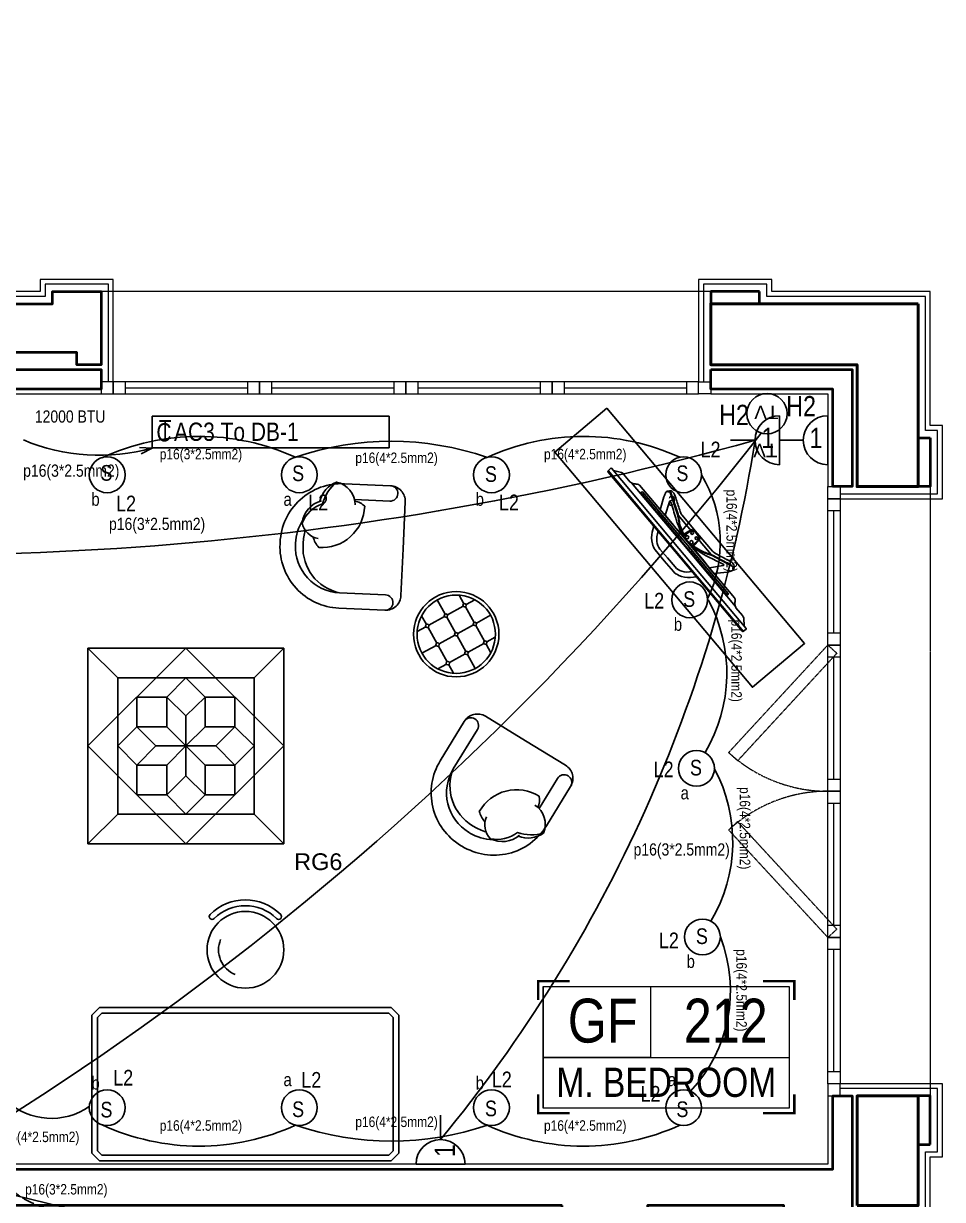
# Model space of a CAD drawing. Header units: inches. Extents: x 23642 to 146359, y -5490 to 33031.
# Drawn here: x 39964 to 44271, y 23675 to 29189 of the extents above; entities that cross this region are included whole.
import ezdxf
from ezdxf.enums import TextEntityAlignment as Align

# ---------------------------------------------------------------- set-up
doc = ezdxf.new("R2010")
doc.units = ezdxf.units.IN
doc.header["$LTSCALE"] = 5
doc.header["$MEASUREMENT"] = 0
doc.linetypes.add('ACAD_ISO02W100', pattern=[15, 12, -3])
doc.linetypes.add('Hidden (½x)', pattern=[0.1875, 0.125, -0.0625])
for name, color, linetype, lineweight in [('00-glass', 140, 'Continuous', 15), ('00-marble', 105, 'Continuous', 20), ('00-PLASTER', 103, 'Continuous', 15), ('00-structure', 7, 'Continuous', 50), ('00-wall15-20', 30, 'Continuous', 40), ('00_Annotation', 231, 'Continuous', 15), ('_att-Text', 241, 'Continuous', 20), ('_hidden', 253, 'Hidden (½x)', 9)]:
    doc.layers.add(name, color=color, linetype=linetype, lineweight=lineweight)
for name, color, linetype in [('1lowpower', 4, 'Continuous'), ('dwgmodels.com', 250, 'Continuous'), ('furn', 7, 'Continuous'), ('Lighting', 3, 'Continuous'), ('LowPower', 4, 'Continuous'), ('Power', 2, 'Continuous')]:
    doc.layers.add(name, color=color, linetype=linetype)
doc.styles.add('ROMANS', font='')
doc.styles.get("Standard").update_dxf_attribs({"font": 'arial.ttf'})
doc.styles.add('STYLE5', font='', dxfattribs={"height": 20})
doc.styles.get('ROMANS').set_extended_font_data('Arial Narrow')
doc.styles.get('STYLE5').set_extended_font_data('Arial Narrow')

# ---------------------------------------------------------------- blocks, each defined once
blk = doc.blocks.new('ROOM TAG')
at = {"layer": '00_Annotation', "lineweight": 25, "const_width": 10}
for points in [[(-332.6, 312.4), (-461.2, 312.4), (-461.2, 235.1)], [(460.5, 312.4), (589.1, 312.4), (589.1, 235.1)], [(-332.6, -229.2), (-461.2, -229.2), (-461.2, -152)], [(460.5, -229.2), (589.1, -229.2), (589.1, -152)]]:
    blk.add_lwpolyline(points, dxfattribs=at)
at = {"layer": '00_Annotation'}
blk.add_lwpolyline([(-440.2, 291.4), (568.1, 291.4), (568.1, -208.2), (-440.2, -208.2)], close=True, dxfattribs=at)
blk.add_lwpolyline([(-440.2, 291.4), (-440.2, -208.2)], dxfattribs=at)
at = {"layer": '_att-Text', "transparency": 33554687}
for points in [[(-440.2, 291.4), (568.1, 291.4)], [(-440.2, 0), (568.1, 0)]]:
    blk.add_lwpolyline(points, dxfattribs=at)
blk.add_lwpolyline([(-440.2, 291.4), (0, 291.4), (0, 0), (-440.2, 0)], close=True, dxfattribs=at)
at = {"layer": '00_Annotation', "style": 'STYLE5'}
for tag, height, p in [('FL', 180, (-196.6, 150.8)), ('#', 180, (307.8, 150.8)), ('NAME', 120, (64, -102.2))]:
    blk.add_attdef(tag, text='', height=height, dxfattribs=at).set_placement(p, align=Align.MIDDLE_CENTER)
blk = doc.blocks.new('tv table23')
at = {"color": 0}
blk.add_lwpolyline([(0, -900), (400, -900), (400, 900), (0, 900), (0, -900)], dxfattribs=at)
blk = doc.blocks.new('LG-55-la6208-4 top')
at = {"layer": 'dwgmodels.com', "color": 0}
for p, q in [((0, 0), (-138.7, 0)), ((0, 0), (138.7, 0)), ((0, -105.1), (-473.1, -105.1)), ((0, -77), (-432.2, -77)), ((0, -88.9), (-389, -88.9)), ((0, -77), (432.2, -77)), ((0, -88.9), (389, -88.9)), ((0, -105.1), (473.1, -105.1)), ((0, -163.3), (-615.7, -163.3)), ((0, -139.6), (-613.4, -139.6)), ((0, -168.4), (-609.1, -168.4)), ((0, -139.6), (613.4, -139.6)), ((0, -163.3), (615.7, -163.3)), ((0, -168.4), (609.1, -168.4))]:
    blk.add_line(p, q, dxfattribs=at)
for points in [[(-138.7, 0, -0.087489), (-151.2, 2.2, -0.012567), (-220.6, 29.4, 0.010337), (-257.8, 44.2, 0.091985), (-266.1, 45.7, 0.050664), (-280.5, 44.1, 0.157379), (-293.2, 36.8), (-299.8, 25.2, 0.203619), (-301.2, 14.3)], [(-301.2, 14.3, 0.03963), (-288.8, -11.9), (-243.8, -77)], [(-299.8, 25.2), (-296, 29.8, -0.176327), (-288.3, 34.3, -0.124023), (-276.2, 33.4), (-156.5, -14.9, -0.043017), (-145.8, -20.3, 0.007168), (-118.8, -36.5, 0.035791), (-87.7, -51.7, 0.053078), (-44.9, -63.9), (-37.6, -64.3)], [(-297.4, 23.2), (-293.5, 27.7, -0.176327), (-287.8, 31.1, -0.122846), (-277.3, 30.3), (-157.7, -17.9, -0.043017), (-147.5, -23.1, 0.007168), (-120.4, -39.3, 0.035791), (-88.9, -54.7, 0.053299), (-45.3, -67.1), (-37.8, -67.6)], [(-43.6, -74.3), (-43.6, -70.4), (-59.4, -67.6, -0.030959), (-103.2, -57.1, -0.025373), (-132.2, -46.5, -0.003627), (-147.7, -39.8, 0.002957), (-237.1, -1.1, 0.075709), (-241.6, 0, 0.421822), (-244.1, -2, 0.125069), (-243.4, -6.3), (-201.6, -76.1)], [(299.8, 25.2), (296, 29.8, 0.176327), (288.3, 34.3, 0.124023), (276.2, 33.4), (156.5, -14.9, 0.043017), (145.8, -20.3, -0.007168), (118.8, -36.5, -0.035791), (87.7, -51.7, -0.053078), (44.9, -63.9), (37.6, -64.3)], [(297.4, 23.2), (293.5, 27.7, 0.176327), (287.8, 31.1, 0.122846), (277.3, 30.3), (157.7, -17.9, 0.043017), (147.5, -23.1, -0.007168), (120.4, -39.3, -0.035791), (88.9, -54.7, -0.053299), (45.3, -67.1), (37.8, -67.6)], [(43.6, -74.3), (43.6, -70.4), (59.4, -67.6, 0.030959), (103.2, -57.1, 0.025373), (132.2, -46.5, 0.003627), (147.7, -39.8, -0.002957), (237.1, -1.1, -0.075709), (241.6, 0, -0.421822), (244.1, -2, -0.125069), (243.4, -6.3), (201.6, -76.1)], [(138.7, 0, 0.087489), (151.2, 2.2, 0.012567), (220.6, 29.4, -0.010337), (257.8, 44.2, -0.091985), (266.1, 45.7, -0.050664), (280.5, 44.1, -0.157379), (293.2, 36.8), (299.8, 25.2, -0.203619), (301.2, 14.3)], [(301.2, 14.3, -0.03963), (288.8, -11.9), (243.8, -77)], [(-38.2, -14.8, -0.048999), (-41.7, -16.8, -0.126237), (-48.4, -18), (-149.8, -18)], [(-44.9, -63.9), (-39.2, -18.7, -0.06881), (-38.2, -14.8, -0.311157), (-16.5, -1), (0, -1)], [(0, -5.1), (-16.5, -5.1, 0.176327), (-26.9, -8.9, 0.18738), (-35.6, -27.2), (-38.2, -74.3)], [(44.9, -63.9), (39.2, -18.7, 0.06881), (38.2, -14.8, 0.311157), (16.5, -1), (0, -1)], [(0, -5.1), (16.5, -5.1, -0.176327), (26.9, -8.9, -0.18738), (35.6, -27.2), (38.2, -74.3)], [(38.2, -14.8, 0.048999), (41.7, -16.8, 0.126237), (48.4, -18), (149.8, -18)], [(-432.2, -77, 0.185144), (-445.6, -83.7, -0.014846), (-454.5, -92.9, -0.123556), (-479.5, -107.3, -0.051646), (-480.8, -107.6), (-541.6, -107.6, 0.115088), (-556, -110.9), (-595.3, -139.6)], [(-389, -88.9), (-391.6, -91.1, 0.150292), (-393.2, -95.6), (-393.2, -102.2), (0, -102.2)], [(389, -88.9), (391.6, -91.1, -0.150292), (393.2, -95.6), (393.2, -102.2), (0, -102.2)], [(432.2, -77, -0.185144), (445.6, -83.7, 0.014846), (454.5, -92.9, 0.123556), (479.5, -107.3, 0.051646), (480.8, -107.6), (541.6, -107.6, -0.115088), (556, -110.9), (595.3, -139.6)], [(-193.2, -168.4), (-173.6, -197.4, 0.052137), (-173.6, -197.4, 0.127134), (-120.7, -241.3, 0.092146), (-83.2, -251.3, 0.038202)], [(0, -226.9), (-68.6, -226.9, -0.149981), (-113.6, -213.1, -0.12639), (-153.1, -168.4, 0.883679)], [(0, -226.9), (68.6, -226.9, 0.149981), (113.6, -213.1, 0.12639), (153.1, -168.4, -0.883679)], [(193.2, -168.4), (173.6, -197.4, -0.052137), (173.6, -197.4, -0.127134), (120.7, -241.3, -0.092146), (83.2, -251.3, -0.038202)]]:
    blk.add_lwpolyline(points, format="xyb", dxfattribs=at)
for points in [[(-387.1, -102.2), (-387.1, -98), (-388.8, -98), (-388.8, -102.2)], [(-381, -102.2), (-381, -98), (-382.7, -98), (-382.7, -102.2)], [(-374.8, -102.2), (-374.8, -98), (-376.5, -98), (-376.5, -102.2)], [(-368.7, -102.2), (-368.7, -98), (-370.4, -98), (-370.4, -102.2)], [(-362.6, -102.2), (-362.6, -98), (-364.3, -98), (-364.3, -102.2)], [(-356.4, -102.2), (-356.4, -98), (-358.1, -98), (-358.1, -102.2)], [(-350.3, -102.2), (-350.3, -98), (-352, -98), (-352, -102.2)], [(-344.2, -102.2), (-344.2, -98), (-345.9, -98), (-345.9, -102.2)], [(-338, -102.2), (-338, -98), (-339.7, -98), (-339.7, -102.2)], [(-331.9, -102.2), (-331.9, -98), (-333.6, -98), (-333.6, -102.2)], [(-325.8, -102.2), (-325.8, -98), (-327.5, -98), (-327.5, -102.2)], [(-319.6, -102.2), (-319.6, -98), (-321.3, -98), (-321.3, -102.2)], [(-313.5, -102.2), (-313.5, -98), (-315.2, -98), (-315.2, -102.2)], [(-307.4, -102.2), (-307.4, -98), (-309.1, -98), (-309.1, -102.2)], [(-301.2, -102.2), (-301.2, -98), (-302.9, -98), (-302.9, -102.2)], [(-295.1, -102.2), (-295.1, -98), (-296.8, -98), (-296.8, -102.2)], [(-289, -102.2), (-289, -98), (-290.7, -98), (-290.7, -102.2)], [(-282.8, -102.2), (-282.8, -98), (-284.5, -98), (-284.5, -102.2)], [(-276.7, -102.2), (-276.7, -98), (-278.4, -98), (-278.4, -102.2)], [(-270.5, -102.2), (-270.5, -98), (-272.3, -98), (-272.3, -102.2)], [(-264.4, -102.2), (-264.4, -98), (-266.1, -98), (-266.1, -102.2)], [(-258.3, -102.2), (-258.3, -98), (-260, -98), (-260, -102.2)], [(-252.1, -102.2), (-252.1, -98), (-253.9, -98), (-253.9, -102.2)], [(-246, -102.2), (-246, -98), (-247.7, -98), (-247.7, -102.2)], [(-239.9, -102.2), (-239.9, -98), (-241.6, -98), (-241.6, -102.2)], [(-233.7, -102.2), (-233.7, -98), (-235.5, -98), (-235.5, -102.2)], [(-227.6, -102.2), (-227.6, -98), (-229.3, -98), (-229.3, -102.2)], [(-221.5, -102.2), (-221.5, -98), (-223.2, -98), (-223.2, -102.2)], [(-215.3, -102.2), (-215.3, -98), (-217.1, -98), (-217.1, -102.2)], [(-209.2, -102.2), (-209.2, -98), (-210.9, -98), (-210.9, -102.2)], [(-203.1, -102.2), (-203.1, -98), (-204.8, -98), (-204.8, -102.2)], [(-196.9, -102.2), (-196.9, -98), (-198.6, -98), (-198.6, -102.2)], [(-190.8, -102.2), (-190.8, -98), (-192.5, -98), (-192.5, -102.2)], [(-184.7, -102.2), (-184.7, -98), (-186.4, -98), (-186.4, -102.2)], [(-178.5, -102.2), (-178.5, -98), (-180.2, -98), (-180.2, -102.2)], [(-172.4, -102.2), (-172.4, -98), (-174.1, -98), (-174.1, -102.2)], [(-166.3, -102.2), (-166.3, -98), (-168, -98), (-168, -102.2)], [(-160.1, -102.2), (-160.1, -98), (-161.8, -98), (-161.8, -102.2)], [(-154, -102.2), (-154, -98), (-155.7, -98), (-155.7, -102.2)], [(-147.9, -102.2), (-147.9, -98), (-149.6, -98), (-149.6, -102.2)], [(-141.7, -102.2), (-141.7, -98), (-143.4, -98), (-143.4, -102.2)], [(-135.6, -102.2), (-135.6, -98), (-137.3, -98), (-137.3, -102.2)], [(-129.5, -102.2), (-129.5, -98), (-131.2, -98), (-131.2, -102.2)], [(-123.3, -102.2), (-123.3, -98), (-125, -98), (-125, -102.2)], [(-117.2, -102.2), (-117.2, -98), (-118.9, -98), (-118.9, -102.2)], [(-111.1, -102.2), (-111.1, -98), (-112.8, -98), (-112.8, -102.2)], [(-104.9, -102.2), (-104.9, -98), (-106.6, -98), (-106.6, -102.2)], [(-98.8, -102.2), (-98.8, -98), (-100.5, -98), (-100.5, -102.2)], [(-92.7, -102.2), (-92.7, -98), (-94.4, -98), (-94.4, -102.2)], [(-86.5, -102.2), (-86.5, -98), (-88.2, -98), (-88.2, -102.2)], [(-80.4, -102.2), (-80.4, -98), (-82.1, -98), (-82.1, -102.2)], [(-74.3, -102.2), (-74.3, -98), (-76, -98), (-76, -102.2)], [(-68.1, -102.2), (-68.1, -98), (-69.8, -98), (-69.8, -102.2)], [(-62, -102.2), (-62, -98), (-63.7, -98), (-63.7, -102.2)], [(-55.9, -102.2), (-55.9, -98), (-57.6, -98), (-57.6, -102.2)], [(-49.7, -102.2), (-49.7, -98), (-51.4, -98), (-51.4, -102.2)], [(-43.6, -102.2), (-43.6, -98), (-45.3, -98), (-45.3, -102.2)], [(-37.5, -102.2), (-37.5, -98), (-39.2, -98), (-39.2, -102.2)], [(-31.3, -102.2), (-31.3, -98), (-33, -98), (-33, -102.2)], [(31.3, -102.2), (31.3, -98), (33, -98), (33, -102.2)], [(37.5, -102.2), (37.5, -98), (39.2, -98), (39.2, -102.2)], [(43.6, -102.2), (43.6, -98), (45.3, -98), (45.3, -102.2)], [(49.7, -102.2), (49.7, -98), (51.4, -98), (51.4, -102.2)], [(55.9, -102.2), (55.9, -98), (57.6, -98), (57.6, -102.2)], [(62, -102.2), (62, -98), (63.7, -98), (63.7, -102.2)], [(68.1, -102.2), (68.1, -98), (69.8, -98), (69.8, -102.2)], [(74.3, -102.2), (74.3, -98), (76, -98), (76, -102.2)], [(80.4, -102.2), (80.4, -98), (82.1, -98), (82.1, -102.2)], [(86.5, -102.2), (86.5, -98), (88.2, -98), (88.2, -102.2)], [(92.7, -102.2), (92.7, -98), (94.4, -98), (94.4, -102.2)], [(98.8, -102.2), (98.8, -98), (100.5, -98), (100.5, -102.2)], [(104.9, -102.2), (104.9, -98), (106.6, -98), (106.6, -102.2)], [(111.1, -102.2), (111.1, -98), (112.8, -98), (112.8, -102.2)], [(117.2, -102.2), (117.2, -98), (118.9, -98), (118.9, -102.2)], [(123.3, -102.2), (123.3, -98), (125, -98), (125, -102.2)], [(129.5, -102.2), (129.5, -98), (131.2, -98), (131.2, -102.2)], [(135.6, -102.2), (135.6, -98), (137.3, -98), (137.3, -102.2)], [(141.7, -102.2), (141.7, -98), (143.4, -98), (143.4, -102.2)], [(147.9, -102.2), (147.9, -98), (149.6, -98), (149.6, -102.2)], [(154, -102.2), (154, -98), (155.7, -98), (155.7, -102.2)], [(160.1, -102.2), (160.1, -98), (161.8, -98), (161.8, -102.2)], [(166.3, -102.2), (166.3, -98), (168, -98), (168, -102.2)], [(172.4, -102.2), (172.4, -98), (174.1, -98), (174.1, -102.2)], [(178.5, -102.2), (178.5, -98), (180.2, -98), (180.2, -102.2)], [(184.7, -102.2), (184.7, -98), (186.4, -98), (186.4, -102.2)], [(190.8, -102.2), (190.8, -98), (192.5, -98), (192.5, -102.2)], [(196.9, -102.2), (196.9, -98), (198.6, -98), (198.6, -102.2)], [(203.1, -102.2), (203.1, -98), (204.8, -98), (204.8, -102.2)], [(209.2, -102.2), (209.2, -98), (210.9, -98), (210.9, -102.2)], [(215.3, -102.2), (215.3, -98), (217.1, -98), (217.1, -102.2)], [(221.5, -102.2), (221.5, -98), (223.2, -98), (223.2, -102.2)], [(227.6, -102.2), (227.6, -98), (229.3, -98), (229.3, -102.2)], [(233.7, -102.2), (233.7, -98), (235.5, -98), (235.5, -102.2)], [(239.9, -102.2), (239.9, -98), (241.6, -98), (241.6, -102.2)], [(246, -102.2), (246, -98), (247.7, -98), (247.7, -102.2)], [(252.1, -102.2), (252.1, -98), (253.9, -98), (253.9, -102.2)], [(258.3, -102.2), (258.3, -98), (260, -98), (260, -102.2)], [(264.4, -102.2), (264.4, -98), (266.1, -98), (266.1, -102.2)], [(270.5, -102.2), (270.5, -98), (272.3, -98), (272.3, -102.2)], [(276.7, -102.2), (276.7, -98), (278.4, -98), (278.4, -102.2)], [(282.8, -102.2), (282.8, -98), (284.5, -98), (284.5, -102.2)], [(289, -102.2), (289, -98), (290.7, -98), (290.7, -102.2)], [(295.1, -102.2), (295.1, -98), (296.8, -98), (296.8, -102.2)], [(301.2, -102.2), (301.2, -98), (302.9, -98), (302.9, -102.2)], [(307.4, -102.2), (307.4, -98), (309.1, -98), (309.1, -102.2)], [(313.5, -102.2), (313.5, -98), (315.2, -98), (315.2, -102.2)], [(319.6, -102.2), (319.6, -98), (321.3, -98), (321.3, -102.2)], [(325.8, -102.2), (325.8, -98), (327.5, -98), (327.5, -102.2)], [(331.9, -102.2), (331.9, -98), (333.6, -98), (333.6, -102.2)], [(338, -102.2), (338, -98), (339.7, -98), (339.7, -102.2)], [(344.2, -102.2), (344.2, -98), (345.9, -98), (345.9, -102.2)], [(350.3, -102.2), (350.3, -98), (352, -98), (352, -102.2)], [(356.4, -102.2), (356.4, -98), (358.1, -98), (358.1, -102.2)], [(362.6, -102.2), (362.6, -98), (364.3, -98), (364.3, -102.2)], [(368.7, -102.2), (368.7, -98), (370.4, -98), (370.4, -102.2)], [(374.8, -102.2), (374.8, -98), (376.5, -98), (376.5, -102.2)], [(381, -102.2), (381, -98), (382.7, -98), (382.7, -102.2)], [(387.1, -102.2), (387.1, -98), (388.8, -98), (388.8, -102.2)], [(-615.9, -142.1), (-615.9, -161.6)], [(615.9, -142.1), (615.9, -161.6)], [(-83.2, -251.3), (0, -251.3)], [(83.2, -251.3), (0, -251.3)]]:
    blk.add_lwpolyline(points, dxfattribs=at)
for centre, radius in [((-19.7, -60.8), 9.83), ((-19.7, -22.3), 8.15), ((19.7, -60.8), 9.83), ((19.7, -22.3), 8.15)]:
    blk.add_circle(centre, radius, dxfattribs=at)
for centre, radius, start, end in [((-17.1, -9243.4), 9169.1, 89.89295, 91.41678), ((17.1, -9243.4), 9169.1, 88.58322, 90.10705), ((-613.4, -142.1), 2.56, 90, 180), ((-609.1, -161.6), 6.82, 180, 270), ((609.1, -161.6), 6.82, 270, 0), ((613.4, -142.1), 2.56, 0, 90)]:
    blk.add_arc(centre, radius, start, end, dxfattribs=at)
blk = doc.blocks.new('tv t2')
at = {"color": 0}
blk.add_blockref('tv table23', (0, 0), dxfattribs=at)
at = {"color": 0, "rotation": 90}
blk.add_blockref('LG-55-la6208-4 top', (66.3, 0), dxfattribs=at)
blk = doc.blocks.new('TA188')
for p, q in [((-180, 3808), (430, 3198)), ((1820, 3808), (-180, 1808)), ((-180, 3808), (-180, 3308)), ((320, 3808), (-180, 3808)), ((-180, 3609), (-180, 3308)), ((820, 3808), (320, 3808)), ((621, 3808), (320, 3808)), ((1320, 3808), (820, 3808)), ((820, 3808), (820, 3808)), ((1820, 3808), (1320, 3808)), ((1621, 3808), (1320, 3808)), ((3820, 1808), (1820, 3808)), ((2320, 3808), (1820, 3808)), ((2820, 3808), (2320, 3808)), ((2621, 3808), (2320, 3808)), ((3320, 3808), (2820, 3808)), ((2820, 3808), (2820, 3808)), ((3820, 3808), (3210, 3198)), ((3621, 3808), (3320, 3808)), ((3820, 3808), (3320, 3808)), ((3820, 3308), (3820, 3808)), ((-180, 3308), (-180, 2808)), ((430, 3198), (430, 1808)), ((430, 3198), (1820, 3198)), ((1820, 3198), (1430, 2808)), ((2210, 2808), (1820, 3198)), ((3210, 3198), (1820, 3198)), ((1820, 3198), (1820, 3198)), ((3210, 3198), (3210, 1808)), ((3820, 2808), (3820, 3308)), ((3820, 3008), (3820, 3308)), ((-180, 2808), (-180, 2308)), ((-180, 2808), (-180, 2808)), ((820, 2808), (820, 2198)), ((820, 2808), (1430, 2808)), ((1430, 2808), (1820, 2421)), ((1430, 2808), (1430, 2198)), ((2210, 2808), (1820, 2421)), ((2820, 2808), (2210, 2808)), ((2210, 2808), (2210, 2198)), ((2820, 2808), (2820, 2198)), ((3820, 2308), (3820, 2808)), ((3820, 2808), (3820, 2808)), ((-180, 2609), (-180, 2308)), ((1820, 2421), (1820, 2308)), ((1820, 2421), (1820, 2308)), ((1820, 2308), (1820, 2421)), ((-180, 2308), (-180, 1808)), ((820, 2198), (430, 1808)), ((820, 2198), (1207, 1808)), ((820, 2198), (1430, 2198)), ((1430, 2198), (1820, 1808)), ((1820, 2308), (1820, 1808)), ((1820, 1808), (1820, 2308)), ((1820, 2008), (1820, 2308)), ((2210, 2198), (1820, 1808)), ((2820, 2198), (2210, 2198)), ((2820, 2198), (2433, 1808)), ((3210, 1808), (2820, 2198)), ((3820, 1808), (3820, 2308)), ((3820, 2008), (3820, 2308)), ((-180, 1808), (-180, 1308)), ((-180, 1808), (1820, -192)), ((430, 418), (430, 1808)), ((430, 1808), (430, 1808)), ((430, 1808), (820, 1418)), ((820, 1418), (1207, 1808)), ((1320, 1808), (1207, 1808)), ((1207, 1808), (1320, 1808)), ((1207, 1808), (1320, 1808)), ((1621, 1808), (1320, 1808)), ((1820, 1808), (1320, 1808)), ((1320, 1808), (1820, 1808)), ((1430, 1418), (1820, 1808)), ((1820, 1308), (1820, 1808)), ((1820, -192), (3820, 1808)), ((2210, 1418), (1820, 1808)), ((1820, 1808), (1820, 1308)), ((2320, 1808), (1820, 1808)), ((1820, 1808), (2320, 1808)), ((2020, 1808), (2320, 1808)), ((2433, 1808), (2320, 1808)), ((2433, 1808), (2320, 1808)), ((2320, 1808), (2433, 1808)), ((2820, 1418), (2433, 1808)), ((2820, 1418), (3210, 1808)), ((3210, 418), (3210, 1808)), ((3210, 1808), (3210, 1808)), ((3820, 1308), (3820, 1808)), ((-180, 1609), (-180, 1308)), ((1820, 1609), (1820, 1308)), ((-180, 1308), (-180, 808)), ((820, 808), (820, 1418)), ((820, 1418), (1430, 1418)), ((1430, 808), (1430, 1418)), ((1820, 1196), (1820, 1308)), ((1820, 1196), (1820, 1308)), ((1820, 1308), (1820, 1196)), ((2210, 808), (2210, 1418)), ((2820, 1418), (2210, 1418)), ((2820, 808), (2820, 1418)), ((3820, 808), (3820, 1308)), ((3820, 1008), (3820, 1308)), ((1430, 808), (1820, 1196)), ((2210, 808), (1820, 1196)), ((-180, 808), (-180, 308)), ((-180, 808), (-180, 808)), ((820, 808), (1430, 808)), ((1430, 808), (1820, 418)), ((1820, 418), (2210, 808)), ((2820, 808), (2210, 808)), ((3820, 308), (3820, 808)), ((3820, 808), (3820, 808)), ((-180, 609), (-180, 308)), ((-180, -192), (430, 418)), ((-180, 308), (-180, -192)), ((430, 418), (1820, 418)), ((3210, 418), (1820, 418)), ((1820, 418), (1820, 418)), ((3820, -192), (3210, 418)), ((3820, 8), (3820, 308)), ((3820, -192), (3820, 308)), ((-180, -192), (320, -192)), ((20, -192), (320, -192)), ((320, -192), (820, -192)), ((820, -192), (1320, -192)), ((820, -192), (820, -192)), ((1020, -192), (1320, -192)), ((1320, -192), (1820, -192)), ((1820, -192), (2320, -192)), ((2020, -192), (2320, -192)), ((2320, -192), (2820, -192)), ((2820, -192), (3320, -192)), ((2820, -192), (2820, -192)), ((3020, -192), (3320, -192)), ((3320, -192), (3820, -192))]:
    blk.add_line(p, q)
blk = doc.blocks.new('A$C557123C3')
at = {"layer": 'Power'}
for p, q in [((230.3, 230.3), (0, 230.3)), ((115.1, 115.1), (115.1, 0))]:
    blk.add_line(p, q, dxfattribs=at)
blk.add_arc((115.1, 230.3), 115.1, 180, 0, dxfattribs=at)
blk = doc.blocks.new('33434')
at = {"layer": '1lowpower', "ltscale": 20}
blk.add_circle((-112113.6, 43557.9), 94.7, dxfattribs=at)
for p in [(-112105.7, 43730.8), (-112110.4, 43551.6)]:
    blk.add_text('TV', height=63.12, dxfattribs=at).set_placement(p, align=Align.MIDDLE)

msp = doc.modelspace()

# ---------------------------------------------------------------- linework, layer by layer
at = {"color": 0, "ltscale": 0.03}
for p, q in [((41939.73361, 26419.98835), (41903.17373, 26486.266)), ((42027.29534, 26468.28889), (42005.03487, 26508.64383)), ((42078.51926, 26487.40847), (42038.16433, 26465.148)), ((42024.15445, 26457.41991), (41950.60259, 26416.84745)), ((42075.59589, 26380.72716), (42035.02343, 26454.27901)), ((42152.74252, 26414.14614), (42086.46487, 26377.58626)), ((41849.03098, 26360.81882), (41808.67605, 26338.55835)), ((41852.17187, 26371.6878), (41829.91141, 26412.04274)), ((41936.59271, 26409.11936), (41863.04086, 26368.54691)), ((41988.03415, 26332.42661), (41947.4617, 26405.97847)), ((42072.45499, 26369.85817), (41998.90314, 26329.28572)), ((42123.89643, 26293.16542), (42083.32398, 26366.71728)), ((41900.47242, 26284.12607), (41859.89996, 26357.67792)), ((41984.89326, 26321.55763), (41911.3414, 26280.98517)), ((42036.3347, 26244.86488), (41995.76224, 26318.41673)), ((42175.12035, 26312.285), (42134.76542, 26290.02453)), ((41897.33152, 26273.25708), (41831.05387, 26236.6972)), ((41948.77296, 26196.56433), (41908.20051, 26270.11619)), ((42120.75554, 26282.29644), (42047.20368, 26241.72398)), ((42153.88499, 26238.80061), (42131.62452, 26279.15554)), ((42033.1938, 26233.9959), (41959.64195, 26193.42344)), ((42080.62267, 26164.57735), (42044.06279, 26230.855)), ((41945.63207, 26185.69535), (41905.27714, 26163.43488)), ((41978.76152, 26142.19952), (41956.50105, 26182.55445))]:
    msp.add_line(p, q, dxfattribs=at)
at = {"color": 0, "linetype": 'ByBlock'}
for p, q in [((40320.24328, 24575.74299), (40284.26463, 24539.76434)), ((40284.26463, 24539.76434), (40284.26463, 23892.14861)), ((40331.42042, 24548.759), (40311.24862, 24528.5872)), ((41687.43205, 24575.74299), (40320.24328, 24575.74299)), ((41676.25492, 24548.759), (40331.42042, 24548.759)), ((41696.42672, 24528.5872), (41676.25492, 24548.759)), ((41723.4107, 24539.76434), (41687.43205, 24575.74299)), ((41723.4107, 23892.14861), (41723.4107, 24539.76434)), ((40311.24862, 24528.5872), (40311.24862, 23903.32574)), ((41696.42672, 23903.32574), (41696.42672, 24528.5872)), ((40284.26463, 23892.14861), (40320.24328, 23856.16995)), ((40311.24862, 23903.32574), (40331.42042, 23883.15394)), ((40331.42042, 23883.15394), (41676.25492, 23883.15394)), ((41676.25492, 23883.15394), (41696.42672, 23903.32574)), ((41687.43205, 23856.16995), (41723.4107, 23892.14861)), ((40320.24328, 23856.16995), (41687.43205, 23856.16995))]:
    msp.add_line(p, q, dxfattribs=at)
at = {"color": 0, "ltscale": 0.03}
for points in [[(41742.80629, 26726.63841), (41733.01694, 26506.85632, -0.414213563), (41657.74762, 26438.00624), (41441.56851, 26447.63511, -0.4142135624), (41166.16819, 26748.71241), (41166.32867, 26752.31539), (41166.48915, 26755.91838, -0.4142135624), (41467.56645, 27031.3187), (41683.74556, 27021.68983, -0.414213563), (41752.59564, 26946.4205), (41742.80629, 26726.63841)], [(42316.49232, 25825.84718), (42128.78778, 25940.59475, 0.414213563), (42029.62315, 25916.67443), (41916.75669, 25732.04701, 0.4142135624), (42012.43796, 25335.3885), (42015.51509, 25333.50739), (42018.59221, 25331.62629, 0.4142135624), (42415.25072, 25427.30756), (42528.11718, 25611.93498, 0.414213563), (42504.19686, 25711.09961), (42316.49232, 25825.84718)]]:
    msp.add_lwpolyline(points, format="xyb", dxfattribs=at)
at = {"color": 0}
for points in [[(41431.45829, 27038.83192, 0.1477298759), (41364.84694, 26936.28502, 0.2133427586), (41269.89098, 26847.41405, 0.1786618102)], [(41517.67723, 26931.54669, 0.3567723648), (41431.45829, 27038.83192, 0.2495420503), (41352.45046, 26948.62041, -9.6168803477)], [(41514.87414, 26957.0089), (41680.53594, 26949.63013, 0.4142135624), (41718.1706, 26984.05517), (41718.1706, 26984.05517, 0.4142135624), (41683.74556, 27021.68983)], [(41360.55994, 26951.0528, 0.3066634949), (41269.89098, 26847.41405, 0.3063299663), (41345.19723, 26773.71724, -0.8728471598)], [(41516.28931, 26949.80415, -0.1655406299), (41562.90198, 26925.39454, -0.4259891687), (41347.48592, 26732.23734, -0.1215233233), (41321.17635, 26781.53865, 7.1154642914)], [(41271.84161, 26858.74624, 0.1305914895), (41238.54885, 26752.70876), (41238.38837, 26749.10577)], [(41285.07835, 26812.187, 0.0723842364), (41274.5787, 26751.10395), (41274.41822, 26747.50096)], [(41444.77813, 26519.69481, -0.4142135624), (41238.22789, 26745.50279), (41238.38837, 26749.10577)], [(41444.77813, 26519.69481, -0.3727189106), (41274.25774, 26743.89797), (41274.41822, 26747.50096)], [(41444.77456, 26519.69497), (41660.95724, 26510.06594, -0.4142135624), (41695.38228, 26472.43128), (41695.38228, 26472.43128, -0.4142135624), (41657.74762, 26438.00624)], [(41978.2973, 25694.42181), (42091.16562, 25879.05227, 0.4142135624), (42079.20546, 25928.63459), (42079.20546, 25928.63459, 0.4142135624), (42029.62315, 25916.67443)], [(41978.29916, 25694.42486, 0.4142135624), (42050.06012, 25396.93097), (42053.13724, 25395.04987)], [(41978.29916, 25694.42486, 0.3727189106), (42068.87119, 25427.70221), (42071.94832, 25425.8211)], [(42380.08318, 25508.07394), (42466.57471, 25649.55714, -0.4142135624), (42516.15702, 25661.5173), (42516.15702, 25661.5173, -0.4142135624), (42528.11718, 25611.93498)], [(42374.9005, 25513.27499, 0.1655406299), (42380.7191, 25565.56948, 0.4259891687), (42100.13941, 25494.93788, 0.1215233233), (42126.30974, 25445.56251, -7.1154642914)], [(42360.53823, 25524.63222, -0.3567723648), (42401.29481, 25393.16843, -0.2495420503), (42282.32845, 25378.08997, 9.6168803477)], [(42131.54198, 25398.49861, -0.0723842364), (42075.02544, 25423.94), (42071.94832, 25425.8211)], [(42288.8787, 25383.45416, -0.3066634949), (42152.26026, 25366.21311, -0.3063299663), (42133.25298, 25469.85177, 0.8728471598)], [(42162.74679, 25361.49546, -0.1305914895), (42056.21436, 25393.16876), (42053.13724, 25395.04987)], [(42401.29481, 25393.16843, -0.1477298759), (42279.03057, 25395.26433, -0.2133427586), (42152.26026, 25366.21311, -0.1786618102)]]:
    msp.add_lwpolyline(points, format="xyb", dxfattribs=at)
at = {"color": 0, "ltscale": 0.03}
for centre, radius in [((41991.8982, 26325.42167), 200), ((41991.8982, 26325.42167), 183.69249), ((42031.15939, 26461.28395), 8), ((41943.59765, 26412.98341), 8), ((41856.03592, 26364.68286), 8), ((42079.45993, 26373.72222), 8), ((41991.8982, 26325.42167), 8), ((41904.33646, 26277.12113), 8), ((42127.76048, 26286.16048), 8), ((41952.63701, 26189.55939), 8), ((42040.19874, 26237.85994), 8)]:
    msp.add_circle(centre, radius, dxfattribs=at)
at = {"color": 0, "linetype": 'ByBlock'}
msp.add_circle((41003.83767, 24845.58288), 179.89326, dxfattribs=at)
for centre, radius, start, end in [((41003.83767, 24845.58288), 233.86124, 45, 135), ((41003.83767, 24845.58288), 206.87725, 45, 135), ((40848.01308, 25001.40747), 13.49199, 135, 315), ((41159.66225, 25001.40747), 13.49199, 225, 45), ((41003.83767, 24845.58288), 125.92528, 157.5, 247.5)]:
    msp.add_arc(centre, radius, start, end, dxfattribs=at)
at = {"layer": '00-glass'}
for points in [[(40384.88571, 27509.1465), (40327.74285, 27509.1465), (40327.74285, 27452.00364), (40384.88571, 27452.00364)], [(40384.88571, 27452.00364), (43127.74285, 27452.00364), (43127.74285, 27509.1465), (40384.88571, 27509.1465), (40384.88571, 27452.00364)], [(40384.88571, 27452.00364), (40442.02857, 27452.00364), (40442.02857, 27509.1465), (40384.88571, 27509.1465)], [(41013.45714, 27452.00364), (41070.6, 27452.00364), (41070.6, 27509.1465), (41013.45714, 27509.1465)], [(41070.6, 27452.00364), (41127.74285, 27452.00364), (41127.74285, 27509.1465), (41070.6, 27509.1465)], [(41699.17142, 27452.00364), (41756.31428, 27452.00364), (41756.31428, 27509.1465), (41699.17142, 27509.1465)], [(41756.31428, 27452.00364), (41813.45714, 27452.00364), (41813.45714, 27509.1465), (41756.31428, 27509.1465)], [(42384.88571, 27452.00364), (42442.02857, 27452.00364), (42442.02857, 27509.1465), (42384.88571, 27509.1465)], [(42442.02857, 27452.00364), (42499.17142, 27452.00364), (42499.17142, 27509.1465), (42442.02857, 27509.1465)], [(43070.6, 27452.00364), (43127.74285, 27452.00364), (43127.74285, 27509.1465), (43070.6, 27509.1465)], [(43127.74285, 27509.1465), (43184.88571, 27509.1465), (43184.88571, 27452.00364), (43127.74285, 27452.00364)], [(43790.6, 26960.57507), (43733.45714, 26960.57507), (43733.45714, 27017.71793), (43790.6, 27017.71793)], [(43733.45714, 24217.71793), (43733.45714, 26960.57507), (43790.6, 26960.57507), (43790.6, 24217.71793), (43733.45714, 24217.71793)], [(43733.45714, 26903.43221), (43733.45714, 26960.57507), (43790.6, 26960.57507), (43790.6, 26903.43221)], [(43733.45714, 26274.86078), (43733.45714, 26332.00364), (43790.6, 26332.00364), (43790.6, 26274.86078)], [(43733.45714, 26217.71793), (43733.45714, 26274.86078), (43790.6, 26274.86078), (43790.6, 26217.71793)], [(43733.45714, 25589.1465), (43733.45714, 25646.28935), (43790.6, 25646.28935), (43790.6, 25589.1465)], [(43733.45714, 25532.00364), (43733.45714, 25589.1465), (43790.6, 25589.1465), (43790.6, 25532.00364)], [(43733.45714, 24903.43221), (43733.45714, 24960.57507), (43790.6, 24960.57507), (43790.6, 24903.43221)], [(43733.45714, 24846.28935), (43733.45714, 24903.43221), (43790.6, 24903.43221), (43790.6, 24846.28935)], [(43733.45714, 24217.71793), (43733.45714, 24274.86078), (43790.6, 24274.86078), (43790.6, 24217.71793)], [(43790.6, 24217.71793), (43733.45714, 24217.71793), (43733.45714, 24160.57507), (43790.6, 24160.57507)]]:
    msp.add_lwpolyline(points, close=True, dxfattribs=at)
for points in [[(40442.02857, 27480.57507), (41013.45714, 27480.57507)], [(41127.74285, 27480.57507), (41699.17142, 27480.57507)], [(41813.45714, 27480.57507), (42384.88571, 27480.57507)], [(42499.17142, 27480.57507), (43070.6, 27480.57507)], [(43762.02857, 26332.00364), (43762.02857, 26903.43221)], [(43762.02857, 25646.28935), (43762.02857, 26217.71793)], [(43762.02857, 24960.57507), (43762.02857, 25532.00364)], [(43762.02857, 24274.86078), (43762.02857, 24846.28935)]]:
    msp.add_lwpolyline(points, dxfattribs=at)
at = {"layer": '00-marble', "transparency": 33554687}
for points in [[(40384.88571, 27509.1465), (40384.88571, 27989.1465), (40042.02857, 27989.1465), (40042.02857, 27932.00364), (37870.6, 27932.00364), (37870.6, 29132.00364), (36813.45714, 29132.00364), (36813.45714, 29189.1465), (36470.6, 29189.1465), (36470.6, 28709.1465)], [(40362.02857, 27509.1465), (40362.02857, 27966.28935), (40064.88571, 27966.28935), (40064.88571, 27909.1465), (37847.74285, 27909.1465), (37847.74285, 29109.1465), (36790.6, 29109.1465), (36790.6, 29166.28935), (36493.45714, 29166.28935), (36493.45714, 28709.1465)], [(43790.6, 26960.57507), (44270.6, 26960.57507), (44270.6, 27303.43221), (44213.45714, 27303.43221), (44213.45714, 27932.00364), (43470.6, 27932.00364), (43470.6, 27989.1465), (43127.74285, 27989.1465), (43127.74285, 27509.1465)], [(43790.6, 26983.43221), (44247.74285, 26983.43221), (44247.74285, 27280.57507), (44190.6, 27280.57507), (44190.6, 27909.1465), (43447.74285, 27909.1465), (43447.74285, 27966.28935), (43150.6, 27966.28935), (43150.6, 27509.1465)], [(43756.31428, 22817.71793), (44213.45714, 22817.71793), (44213.45714, 23874.86078), (44270.6, 23874.86078), (44270.6, 24217.71793), (43790.6, 24217.71793)], [(43756.31428, 22840.57507), (44190.6, 22840.57507), (44190.6, 23897.71793), (44247.74285, 23897.71793), (44247.74285, 24194.86078), (43790.6, 24194.86078)]]:
    msp.add_lwpolyline(points, dxfattribs=at)
at = {"layer": '00-PLASTER', "transparency": 33554687}
for points in [[(38384.88571, 20897.71793), (37950.6, 20897.71793), (37950.6, 23623.43221), (38407.74285, 23623.43221), (38407.74285, 23840.57507), (37607.74285, 23840.57507), (37607.74285, 27452.00364), (40327.74285, 27452.00364)], [(43184.88571, 27452.00364), (43733.45714, 27452.00364), (43733.45714, 27017.71793)], [(43733.45714, 24160.57507), (43733.45714, 23840.57507), (39504.88571, 23840.57507), (39504.88571, 23623.43221), (39619.17142, 23623.43221), (39619.17142, 23074.86078)]]:
    msp.add_lwpolyline(points, dxfattribs=at)
at = {"layer": '00-structure'}
for points in [[(44156.31428, 27874.86078), (43184.88571, 27874.86078), (43184.88571, 27589.1465), (43870.6, 27589.1465), (43870.6, 27017.71793), (44156.31428, 27017.71793)], [(43870.6, 23646.28935), (44156.31428, 23646.28935), (44156.31428, 24160.57507), (43870.6, 24160.57507)]]:
    msp.add_lwpolyline(points, close=True, dxfattribs=at)
at = {"layer": '00-wall15-20'}
for points in [[(38384.88571, 23817.71793), (38384.88571, 23646.28935), (37927.74285, 23646.28935), (37927.74285, 21817.71793), (37756.31428, 21817.71793), (37756.31428, 23532.00364), (36213.45714, 23532.00364), (36213.45714, 23360.57507), (35870.6, 23360.57507), (35870.6, 23623.43221), (35870.6, 23623.43221), (35870.6, 23623.43221), (37413.45714, 23623.43221), (37413.45714, 28674.86078), (36527.74285, 28674.86078), (36527.74285, 28766.28935), (37504.88571, 28766.28935), (37504.88571, 27566.28935), (40327.74285, 27566.28935), (40327.74285, 27474.86078), (37584.88571, 27474.86078), (37584.88571, 23817.71793), (38384.88571, 23817.71793)], [(42487.74285, 23646.28935), (39813.45714, 23646.28935), (39813.45714, 23074.86078), (39642.02857, 23074.86078), (39642.02857, 23646.28935), (39527.74285, 23646.28935), (39527.74285, 23817.71793), (43756.31428, 23817.71793), (43756.31428, 24160.57507), (43847.74285, 24160.57507), (43847.74285, 22874.86078), (43756.31428, 22874.86078), (43756.31428, 23486.28935), (43527.74285, 23486.28935), (43527.74285, 23646.28935), (42887.74285, 23646.28935), (42887.74285, 23486.28935), (42659.17142, 23486.28935), (42659.17142, 23189.1465), (42487.74285, 23189.1465), (42487.74285, 23646.28935)]]:
    msp.add_lwpolyline(points, dxfattribs=at)
for points in [[(38270.6, 27874.86078), (40099.17142, 27874.86078), (40099.17142, 27932.00364), (40327.74285, 27932.00364), (40327.74285, 27589.1465), (40213.45714, 27589.1465), (40213.45714, 27646.28935), (38270.6, 27646.28935)], [(43413.45714, 27932.00364), (43184.88571, 27932.00364), (43184.88571, 27874.86078), (43413.45714, 27874.86078), (43413.45714, 27932.00364)], [(43184.88571, 27566.28935), (43847.74285, 27566.28935), (43847.74285, 27017.71793), (43756.31428, 27017.71793), (43756.31428, 27474.86078), (43184.88571, 27474.86078), (43184.88571, 27566.28935)], [(44213.45714, 27246.28935), (44213.45714, 27017.71793), (44156.31428, 27017.71793), (44156.31428, 27246.28935), (44213.45714, 27246.28935)], [(44213.45714, 23932.00364), (44213.45714, 24160.57507), (44156.31428, 24160.57507), (44156.31428, 23932.00364), (44213.45714, 23932.00364)]]:
    msp.add_lwpolyline(points, close=True, dxfattribs=at)
at = {"layer": '_hidden'}
for points in [[(43184.88571, 27932.00364), (40327.74285, 27932.00364)], [(44213.45714, 27017.71793), (44213.45714, 24160.57507)]]:
    msp.add_lwpolyline(points, dxfattribs=at)
for points in [[(43268.68395, 25770.68823), (43733.45714, 26274.86078), (43775.47152, 26236.12968), (43310.69833, 25731.95713)], [(43268.68395, 25407.60477), (43733.45714, 24903.43221), (43775.47152, 24942.16331), (43310.69833, 25446.33587)]]:
    msp.add_lwpolyline(points, close=True, dxfattribs=at)
for centre, start, end in [((43733.45714, 26274.86078), 227.32848412, 270), ((43733.45714, 24903.43221), 90, 132.67151588)]:
    msp.add_arc(centre, 685.71429, start, end, dxfattribs=at)
at = {"layer": 'Lighting'}
for points in [[(43141.46655, 27072.89297, -0.2512965872), (43169.82252, 26490.80854)], [(43173.30114, 26486.79158, -0.2631007461), (43157.87771, 25770.21056)], [(43201.18745, 25696.27367, -0.2631007461), (43185.76403, 24979.69266)], [(43229.64286, 24905.92024, -0.2901533998), (43089.40968, 24183.05944)], [(39884.16568, 24137.6893, 0.352530689), (40272.45294, 24111.12941)]]:
    msp.add_lwpolyline(points, format="xyb", dxfattribs=at)
for centre in [(40356.21254, 27072.89297), (41256.64544, 27072.89297), (42157.07834, 27072.89297), (43057.51124, 27072.89297), (43085.96664, 26486.72355), (43117.80122, 25696.43814), (43145.68754, 24905.92024), (40356.21254, 24105.40003), (41256.64544, 24105.40003), (42157.07834, 24105.40003), (43057.51124, 24105.40003)]:
    msp.add_circle(centre, 83.95532, dxfattribs=at)
for centre, radius, start, end in [((40787.25909, 26166.17148), 1087.03507, 65.45135056, 114.75918883), ((42588.12489, 26166.17148), 1087.03507, 65.45135056, 114.75918883), ((41687.82418, 25851.18897), 1378.88888, 70.95476255, 109.00074502), ((40787.25909, 25012.12151), 1087.03507, 245.24081117, 294.54864944), ((41687.82418, 25327.10403), 1378.88888, 250.99925498, 289.04523745), ((42588.12489, 25012.12151), 1087.03507, 245.24081117, 294.54864944)]:
    msp.add_arc(centre, radius, start, end, dxfattribs=at)
at = {"layer": 'Lighting', "linetype": 'ACAD_ISO02W100'}
msp.add_arc((40211.63858, 24093.748), 482.40676, 211.6555989, 266.99710974, dxfattribs=at)
at = {"layer": 'LowPower'}
for points in [[(37927.74285, 23027.49468, 0.1270390458), (43421.72343, 27268.93791)], [(37800.18922, 24342.721, 0.0527150614), (42263.25646, 23242.77146)]]:
    msp.add_lwpolyline(points, format="xyb", dxfattribs=at)
at = {"layer": 'Power'}
for p, q in [((40566.74481, 27347.84895), (41678.3433, 27347.84895)), ((40566.74481, 27199.03208), (40566.74481, 27347.84895)), ((41678.3433, 27199.03208), (41678.3433, 27347.84895)), ((40567.21097, 27198.20583), (40507.13445, 27200.78053)), ((40567.21097, 27198.20583), (40515.63821, 27170.63898)), ((41678.3433, 27199.03208), (40566.74481, 27199.03208))]:
    msp.add_line(p, q, dxfattribs=at)
msp.add_lwpolyline([(37722.96748, 24575.43514, 0.1232219031), (37722.96748, 26798.66672, 0.0975004292), (43392.27102, 27234.86078, -0.1342478494), (41918.51497, 23955.71271)], format="xyb", dxfattribs=at)
msp.add_arc((40318.11597, 28071.99766), 907.68122, 247.04415353, 285.89745333, dxfattribs=at)

# ---------------------------------------------------------------- block references
at = {"color": 3, "xscale": 0.2296765680760068, "yscale": 0.2296765680760068, "zscale": 0.2296765680760068}
msp.add_blockref('TA188', (40307.17461, 25386.121), dxfattribs=at)
at = {"layer": '_att-Text', "transparency": 33554687, "xscale": 1.14285714285733, "yscale": 1.14285714285733, "zscale": 1.14285714285733}
msp.add_blockref('ROOM TAG', (42903.06974, 24341.19096), dxfattribs=at).add_auto_attribs({'#': '212', 'FL': 'GF', 'NAME': 'M. BEDROOM'})
at = {"layer": 'furn', "xscale": 0.8, "yscale": 0.8, "zscale": 0.8, "rotation": 220.0307814805834}
msp.add_blockref('tv t2', (43161.56546, 26833.79359), dxfattribs=at)
at = {"layer": 'LowPower', "rotation": 180}
msp.add_blockref('33434', (-68665.14911, 70917.65229), dxfattribs=at)
at = {"layer": 'Power', "rotation": 270}
for p in [(43277.13321, 27349.99823), (43503.18168, 27349.99823)]:
    msp.add_blockref('A$C557123C3', p, dxfattribs=at)
at = {"layer": 'Power', "xscale": -1, "rotation": 180}
msp.add_blockref('A$C557123C3', (41803.37753, 24070.85053), dxfattribs=at)

# ---------------------------------------------------------------- texts
at = {"layer": 'Lighting', "style": 'ROMANS'}
for s, height, p in [('p16(3*2.5mm2)', 48.9220092, (40602.40636, 27145.68786)), ('p16(4*2.5mm2)', 48.9220092, (42403.27216, 27145.68786)), ('L2', 73.383014, (43137.10355, 27154.92054)), ('p16(4*2.5mm2)', 48.9220092, (41519.11631, 27128.37185)), ('S', 73.38301, (40324.50959, 27045.35751)), ('S', 73.38301, (41222.84592, 27043.47787)), ('S', 73.38301, (42126.63744, 27039.73665)), ('S', 73.38301, (43023.71172, 27043.47787)), ('b', 61.15251, (40281.90366, 26927.59754)), ('L2', 73.383014, (40397.75569, 26901.64063)), ('a', 61.15251, (41182.33656, 26927.59754)), ('L2', 73.383014, (41298.44274, 26906.8268)), ('b', 61.15251, (42082.76946, 26927.59754)), ('L2', 73.383014, (42192.16419, 26906.8268)), ('a', 61.15251, (42983.20236, 26927.59754)), ('S', 73.38301, (43055.52574, 26453.56723)), ('L2', 73.383014, (42872.72137, 26446.02582)), ('b', 61.15251, (43011.65777, 26341.42812)), ('L2', 73.383014, (42917.07131, 25655.04308)), ('S', 73.38301, (43087.36032, 25663.28183)), ('a', 61.15251, (43043.49235, 25551.14271)), ('L2', 73.383014, (42941.82751, 24853.0504)), ('S', 73.38301, (43115.24664, 24872.76392)), ('b', 61.15251, (43071.37867, 24760.62481)), ('L2', 73.383014, (40384.4521, 24209.31094)), ('L2', 73.383014, (41265.91201, 24199.13307)), ('L2', 73.383014, (42158.61531, 24201.08783)), ('b', 61.15251, (40281.90366, 24190.54408)), ('a', 61.15251, (41182.33656, 24206.39534)), ('b', 61.15251, (42082.76946, 24190.54408)), ('L2', 73.383014, (42855.39702, 24133.79563)), ('a', 61.15251, (42983.20236, 24206.39534)), ('S', 73.38301, (40324.50959, 24059.50242)), ('S', 73.38301, (41222.84592, 24061.38206)), ('S', 73.38301, (42126.63744, 24065.12327)), ('S', 73.38301, (43023.71172, 24061.38206)), ('p16(4*2.5mm2)', 48.9220092, (40602.40636, 23997.23178)), ('p16(4*2.5mm2)', 48.9220092, (41519.11631, 24014.5478)), ('p16(4*2.5mm2)', 48.9220092, (42403.27216, 23997.23178)), ('p16(4*2.5mm2)', 48.9220092, (39839.57607, 23943.9206)), ('p16(3*2.5mm2)', 48.9220092, (39971.4869, 23698.29225))]:
    msp.add_text(s, height=height, dxfattribs=at).set_placement(p)
for p in [(43258.41281, 27003.55397), (43281.05543, 26394.34045), (43320.57895, 25608.85346), (43304.72119, 24848.65449)]:
    msp.add_text('p16(4*2.5mm2)', height=48.9220092, rotation=270, dxfattribs=at).set_placement(p)
at = {"layer": 'LowPower', "ltscale": 20, "transparency": 33554687}
msp.add_text('RG6', height=78.610717, dxfattribs=at).set_placement((41345.43031, 25258.85618), align=Align.MIDDLE)
at = {"layer": 'Power', "style": 'ROMANS'}
for s, height, p in [('H2', 95.186544, (43538.44725, 27347.06832)), ('12000 BTU', 57.111927, (40017.11517, 27317.7702)), ('H2', 95.186544, (43224.33071, 27306.19208)), ('C', 85.66789, (40586.80669, 27229.50301)), ('T', 85.66789, (40597.77488, 27243.89254)), ('AC3 To DB-1', 85.6678898, (40669.61123, 27232.13121)), ('1', 95.18654, (43421.78645, 27198.21217)), ('1', 95.18654, (43647.83493, 27198.21217)), ('p16(3*2.5mm2)', 57.1119265, (39962.38097, 27063.95172)), ('p16(3*2.5mm2)', 57.1119265, (40364.60358, 26814.28383)), ('p16(3*2.5mm2)', 57.1119265, (42822.99207, 25287.66949))]:
    msp.add_text(s, height=height, dxfattribs=at).set_placement(p)
msp.add_text('1', height=95.18654, rotation=90, dxfattribs=at).set_placement((41986.14228, 23874.05895))

doc.saveas('drawing.dxf')
